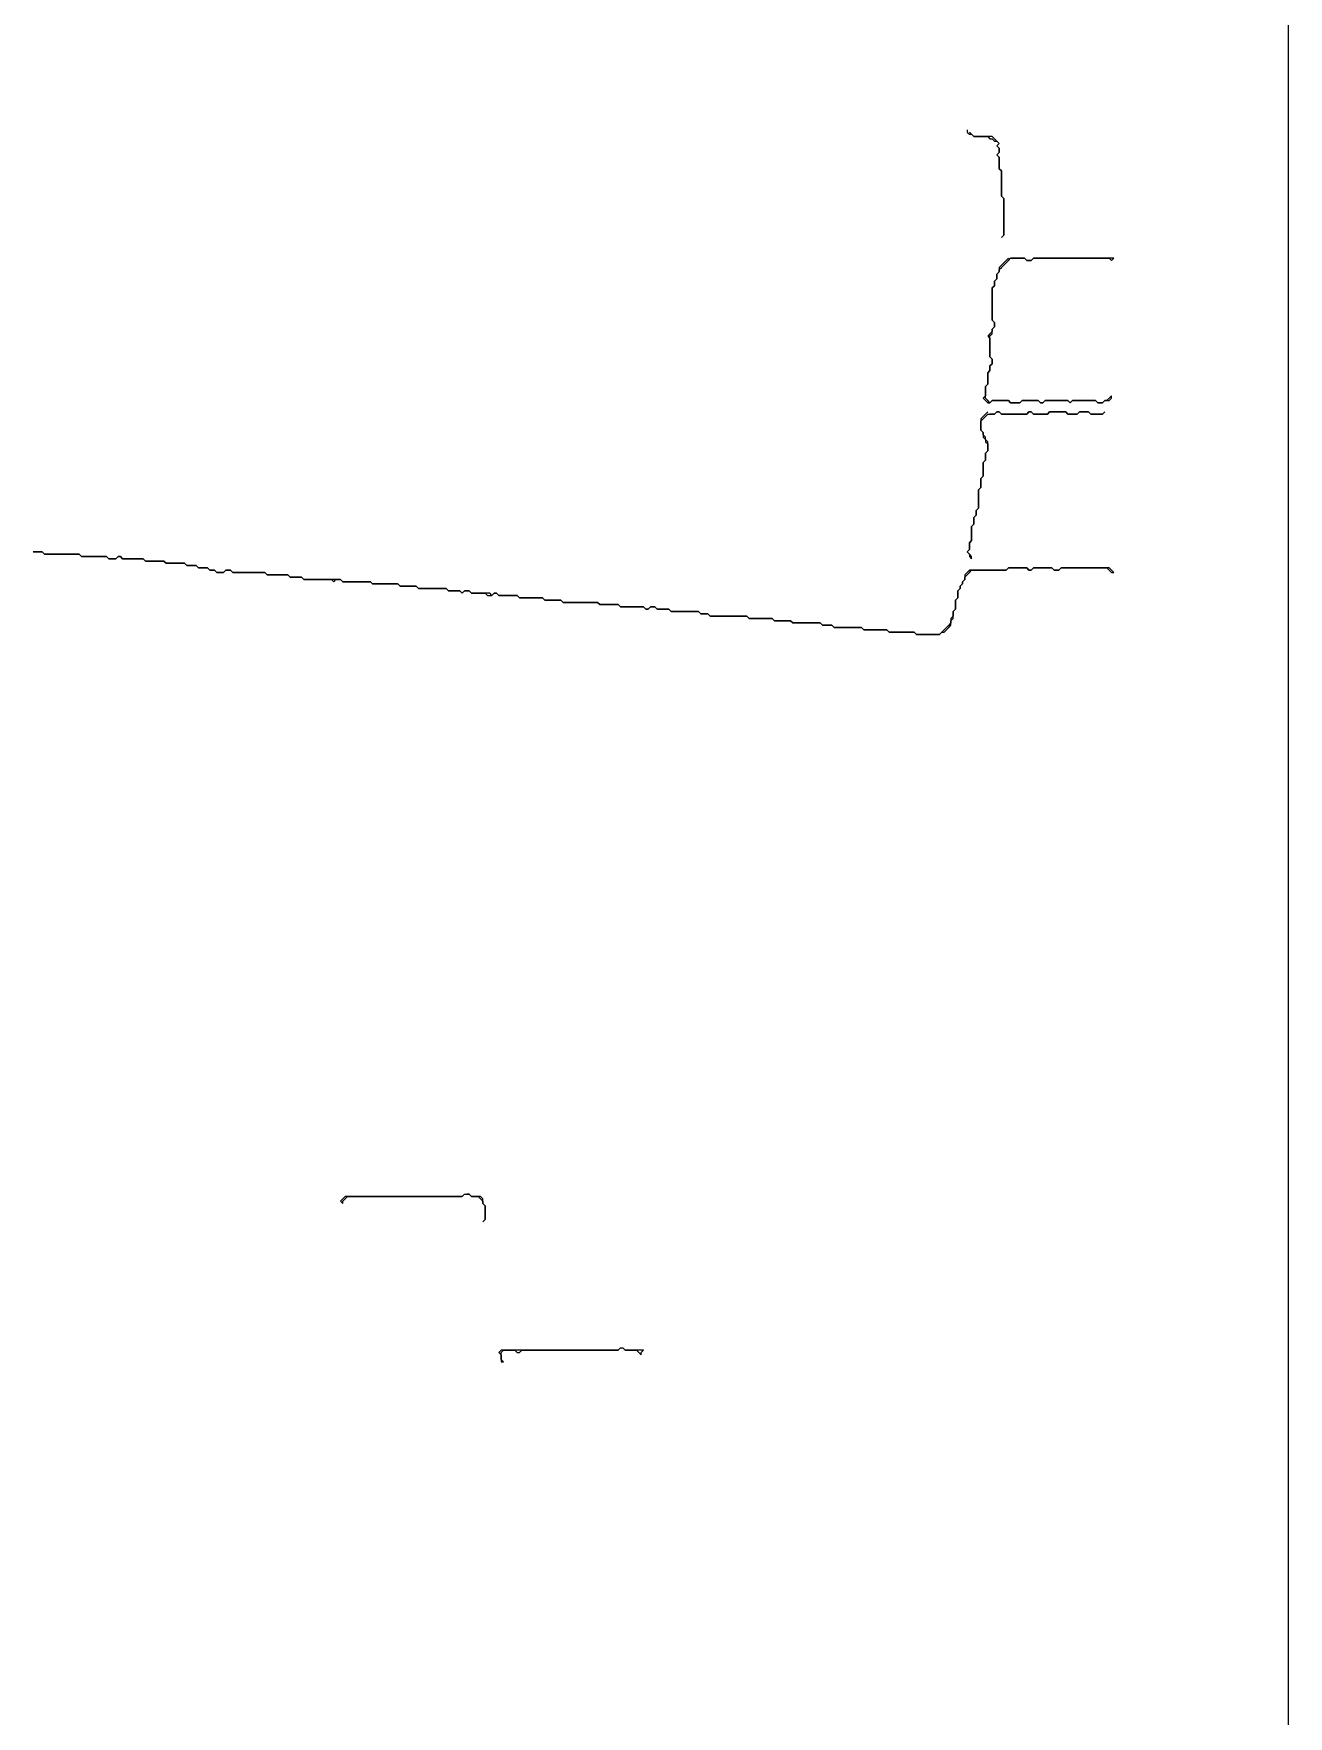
# Model space of a CAD drawing. Header units: metres. Extents: x 0 to 600, y 0 to 400.
# Drawn here: x 518.6 to 600, y 109.1 to 218.3 of the extents above; entities that cross this region are included whole.
import ezdxf

# ---------------------------------------------------------------- set-up
doc = ezdxf.new("R2010")
doc.units = ezdxf.units.M

msp = doc.modelspace()

# ---------------------------------------------------------------- linework, layer by layer
for points in [[(0, 0), (600, 0), (600, 400), (0, 400), (0, 0)], [(579.17, 212.05), (579.17, 211.9), (579.32, 211.76), (579.46, 211.76), (579.61, 211.61), (579.76, 211.61), (579.91, 211.61), (580.06, 211.61), (580.21, 211.61), (580.36, 211.61), (580.51, 211.61), (580.65, 211.46), (580.8, 211.46), (580.95, 211.31), (581.1, 211.31), (581.25, 211.16), (581.1, 211.01), (581.25, 210.86), (581.25, 210.71), (581.25, 210.57), (581.1, 210.42), (581.25, 210.27), (581.25, 210.12), (581.25, 209.97), (581.25, 209.82), (581.25, 209.67), (581.25, 209.52), (581.4, 209.38), (581.4, 209.23), (581.4, 209.08), (581.4, 208.93), (581.4, 208.78), (581.4, 208.63), (581.4, 208.48), (581.4, 208.33), (581.4, 208.18), (581.4, 208.04), (581.4, 207.89), (581.4, 207.74), (581.55, 207.59), (581.55, 207.44), (581.55, 207.29), (581.55, 207.14), (581.55, 206.99), (581.55, 206.85), (581.55, 206.7), (581.55, 206.55), (581.55, 206.4), (581.55, 206.25), (581.55, 206.1), (581.55, 205.95), (581.55, 205.8), (581.55, 205.65), (581.55, 205.51), (581.55, 205.36), (581.55, 205.21), (581.4, 205.06), (581.55, 205.21), (581.55, 205.36), (581.55, 205.51), (581.55, 205.65), (581.55, 205.8), (581.55, 205.95), (581.55, 206.1), (581.55, 206.25), (581.55, 206.4), (581.55, 206.55), (581.55, 206.7), (581.55, 206.85), (581.55, 206.99), (581.55, 207.14), (581.55, 207.29), (581.55, 207.44), (581.55, 207.59), (581.4, 207.74), (581.4, 207.89), (581.4, 208.04), (581.4, 208.18), (581.4, 208.33), (581.4, 208.48), (581.4, 208.63), (581.4, 208.78), (581.4, 208.93), (581.4, 209.08), (581.4, 209.23), (581.4, 209.38), (581.25, 209.52), (581.25, 209.67), (581.25, 209.82), (581.25, 209.97), (581.25, 210.12), (581.25, 210.27), (581.1, 210.42), (581.25, 210.57), (581.25, 210.71), (581.25, 210.86), (581.1, 211.01), (581.25, 211.16), (581.1, 211.31), (580.95, 211.46), (580.8, 211.61), (580.65, 211.61), (580.51, 211.61), (580.36, 211.61), (580.21, 211.61), (580.06, 211.61), (579.91, 211.61), (579.76, 211.61), (579.61, 211.61), (579.46, 211.76), (579.32, 211.9)], [(581.85, 203.72), (581.7, 203.57), (581.55, 203.42), (581.4, 203.27), (581.25, 203.12), (581.25, 202.98), (581.25, 202.83), (581.1, 202.68), (581.1, 202.53), (581.1, 202.38), (580.95, 202.23), (580.95, 202.08), (580.95, 201.93), (580.8, 201.79), (580.8, 201.64), (580.8, 201.49), (580.8, 201.34), (580.8, 201.19), (580.8, 201.04), (580.8, 200.89), (580.8, 200.74), (580.8, 200.6), (580.8, 200.45), (580.8, 200.3), (580.8, 200.15), (580.8, 200), (580.8, 199.85), (580.8, 199.7), (580.95, 199.55), (580.95, 199.4), (580.95, 199.26), (580.8, 199.11), (580.8, 198.96), (580.65, 198.81), (580.51, 198.66), (580.65, 198.51), (580.65, 198.36), (580.65, 198.21), (580.65, 198.07), (580.65, 197.92), (580.65, 197.77), (580.65, 197.62), (580.65, 197.47), (580.65, 197.32), (580.8, 197.17), (580.8, 197.02), (580.8, 196.88), (580.65, 196.73), (580.65, 196.58), (580.65, 196.43), (580.51, 196.28), (580.51, 196.13), (580.51, 195.98), (580.51, 195.83), (580.51, 195.68), (580.51, 195.54), (580.36, 195.39), (580.36, 195.24), (580.36, 195.09), (580.36, 194.94), (580.36, 194.79), (580.21, 194.64), (580.36, 194.49), (580.51, 194.35), (580.65, 194.35), (580.8, 194.49), (580.95, 194.49), (581.1, 194.49), (581.25, 194.49), (581.4, 194.49), (581.55, 194.49), (581.7, 194.49), (581.85, 194.49), (581.99, 194.35), (582.14, 194.35), (582.29, 194.35), (582.44, 194.35), (582.59, 194.35), (582.74, 194.49), (582.89, 194.49), (583.04, 194.49), (583.18, 194.49), (583.33, 194.49), (583.48, 194.49), (583.63, 194.49), (583.78, 194.49), (583.93, 194.35), (584.08, 194.35), (584.23, 194.49), (584.38, 194.49), (584.52, 194.49), (584.67, 194.49), (584.82, 194.49), (584.97, 194.49), (585.12, 194.49), (585.27, 194.49), (585.42, 194.49), (585.57, 194.49), (585.71, 194.49), (585.86, 194.35), (586.01, 194.49), (586.16, 194.49), (586.31, 194.49), (586.46, 194.49), (586.61, 194.49), (586.76, 194.49), (586.9, 194.49), (587.05, 194.49), (587.2, 194.49), (587.35, 194.49), (587.5, 194.49), (587.65, 194.35), (587.8, 194.35), (587.95, 194.35), (588.1, 194.49), (588.24, 194.49), (588.39, 194.49), (588.54, 194.64), (588.54, 194.79), (588.39, 194.64), (588.24, 194.49), (588.1, 194.49), (587.95, 194.35), (587.8, 194.35), (587.65, 194.35), (587.5, 194.49), (587.35, 194.49), (587.2, 194.49), (587.05, 194.49), (586.9, 194.49), (586.76, 194.49), (586.61, 194.49), (586.46, 194.49), (586.31, 194.49), (586.16, 194.49), (586.01, 194.49), (585.86, 194.35), (585.71, 194.49), (585.57, 194.49), (585.42, 194.49), (585.27, 194.49), (585.12, 194.49), (584.97, 194.49), (584.82, 194.49), (584.67, 194.49), (584.52, 194.49), (584.38, 194.49), (584.23, 194.49), (584.08, 194.35), (583.93, 194.35), (583.78, 194.49), (583.63, 194.49), (583.48, 194.49), (583.33, 194.49), (583.18, 194.49), (583.04, 194.49), (582.89, 194.49), (582.74, 194.49), (582.59, 194.35), (582.44, 194.35), (582.29, 194.35), (582.14, 194.35), (581.99, 194.35), (581.85, 194.49), (581.7, 194.49), (581.55, 194.49), (581.4, 194.49), (581.25, 194.49), (581.1, 194.49), (580.95, 194.49), (580.8, 194.49), (580.65, 194.35), (580.51, 194.49), (580.36, 194.64), (580.36, 194.79), (580.36, 194.94), (580.36, 195.09), (580.36, 195.24), (580.36, 195.39), (580.51, 195.54), (580.51, 195.68), (580.51, 195.83), (580.51, 195.98), (580.51, 196.13), (580.51, 196.28), (580.65, 196.43), (580.65, 196.58), (580.65, 196.73), (580.8, 196.88), (580.8, 197.02), (580.8, 197.17), (580.65, 197.32), (580.65, 197.47), (580.65, 197.62), (580.65, 197.77), (580.65, 197.92), (580.65, 198.07), (580.65, 198.21), (580.65, 198.36), (580.65, 198.51), (580.65, 198.66), (580.8, 198.81), (580.8, 198.96), (580.8, 199.11), (580.95, 199.26), (580.95, 199.4), (580.95, 199.55), (580.8, 199.7), (580.8, 199.85), (580.8, 200), (580.8, 200.15), (580.8, 200.3), (580.8, 200.45), (580.8, 200.6), (580.8, 200.74), (580.8, 200.89), (580.8, 201.04), (580.8, 201.19), (580.8, 201.34), (580.8, 201.49), (580.8, 201.64), (580.8, 201.79), (580.95, 201.93), (580.95, 202.08), (580.95, 202.23), (581.1, 202.38), (581.1, 202.53), (581.1, 202.68), (581.25, 202.83), (581.25, 202.98), (581.4, 203.12), (581.55, 203.27), (581.7, 203.42), (581.85, 203.57), (581.99, 203.72), (582.14, 203.72), (582.29, 203.72), (582.44, 203.72), (582.59, 203.72), (582.74, 203.72), (582.89, 203.72), (583.04, 203.57), (583.18, 203.57), (583.33, 203.57), (583.48, 203.72), (583.63, 203.72), (583.78, 203.72), (583.93, 203.72), (584.08, 203.72), (584.23, 203.72), (584.38, 203.72), (584.52, 203.72), (584.67, 203.72), (584.82, 203.72), (584.97, 203.72), (585.12, 203.72), (585.27, 203.72), (585.42, 203.72), (585.57, 203.72), (585.71, 203.72), (585.86, 203.72), (586.01, 203.72), (586.16, 203.72), (586.31, 203.72), (586.46, 203.72), (586.61, 203.72), (586.76, 203.72), (586.9, 203.72), (587.05, 203.72), (587.2, 203.72), (587.35, 203.72), (587.5, 203.72), (587.65, 203.72), (587.8, 203.72), (587.95, 203.72), (588.1, 203.72), (588.24, 203.72), (588.39, 203.72), (588.54, 203.57), (588.69, 203.72), (588.54, 203.72), (588.39, 203.72), (588.24, 203.72), (588.1, 203.72), (587.95, 203.72), (587.8, 203.72), (587.65, 203.72), (587.5, 203.72), (587.35, 203.72), (587.2, 203.72), (587.05, 203.72), (586.9, 203.72), (586.76, 203.72), (586.61, 203.72), (586.46, 203.72), (586.31, 203.72), (586.16, 203.72), (586.01, 203.72), (585.86, 203.72), (585.71, 203.72), (585.57, 203.72), (585.42, 203.72), (585.27, 203.72), (585.12, 203.72), (584.97, 203.72), (584.82, 203.72), (584.67, 203.72), (584.52, 203.72), (584.38, 203.72), (584.23, 203.72), (584.08, 203.72), (583.93, 203.72), (583.78, 203.72), (583.63, 203.72), (583.48, 203.72), (583.33, 203.57), (583.18, 203.57), (583.04, 203.57), (582.89, 203.72), (582.74, 203.72), (582.59, 203.72), (582.44, 203.72), (582.29, 203.72), (582.14, 203.72), (581.99, 203.72)], [(580.51, 193.75), (580.36, 193.6), (580.21, 193.45), (580.06, 193.3), (580.06, 193.15), (580.06, 193.01), (580.06, 192.86), (580.06, 192.71), (580.06, 192.56), (580.21, 192.41), (580.21, 192.26), (580.21, 192.11), (580.36, 191.96), (580.36, 191.82), (580.51, 191.67), (580.51, 191.52), (580.51, 191.37), (580.51, 191.22), (580.36, 191.07), (580.36, 190.92), (580.36, 190.77), (580.36, 190.62), (580.21, 190.48), (580.21, 190.33), (580.21, 190.18), (580.21, 190.03), (580.21, 189.88), (580.21, 189.73), (580.21, 189.58), (580.06, 189.43), (580.06, 189.29), (580.06, 189.14), (580.06, 188.99), (580.06, 188.84), (579.91, 188.69), (579.91, 188.54), (579.91, 188.39), (579.91, 188.24), (579.91, 188.1), (579.91, 187.95), (579.91, 187.8), (579.91, 187.65), (579.91, 187.5), (579.76, 187.35), (579.76, 187.2), (579.76, 187.05), (579.61, 186.9), (579.61, 186.76), (579.61, 186.61), (579.61, 186.46), (579.46, 186.31), (579.46, 186.16), (579.46, 186.01), (579.46, 185.86), (579.46, 185.71), (579.46, 185.57), (579.46, 185.42), (579.32, 185.27), (579.32, 185.12), (579.32, 184.97), (579.32, 184.82), (579.17, 184.67), (579.32, 184.52), (579.32, 184.38), (579.46, 184.23), (579.46, 184.38), (579.32, 184.52), (579.17, 184.67), (579.32, 184.82), (579.32, 184.97), (579.32, 185.12), (579.32, 185.27), (579.46, 185.42), (579.46, 185.57), (579.46, 185.71), (579.46, 185.86), (579.46, 186.01), (579.46, 186.16), (579.46, 186.31), (579.61, 186.46), (579.61, 186.61), (579.61, 186.76), (579.61, 186.9), (579.76, 187.05), (579.76, 187.2), (579.76, 187.35), (579.91, 187.5), (579.91, 187.65), (579.91, 187.8), (579.91, 187.95), (579.91, 188.1), (579.91, 188.24), (579.91, 188.39), (579.91, 188.54), (579.91, 188.69), (580.06, 188.84), (580.06, 188.99), (580.06, 189.14), (580.06, 189.29), (580.06, 189.43), (580.21, 189.58), (580.21, 189.73), (580.21, 189.88), (580.21, 190.03), (580.21, 190.18), (580.21, 190.33), (580.21, 190.48), (580.36, 190.62), (580.36, 190.77), (580.36, 190.92), (580.36, 191.07), (580.51, 191.22), (580.51, 191.37), (580.51, 191.52), (580.51, 191.67), (580.51, 191.82), (580.36, 191.96), (580.36, 192.11), (580.21, 192.26), (580.21, 192.41), (580.06, 192.56), (580.06, 192.71), (580.06, 192.86), (580.06, 193.01), (580.06, 193.15), (580.21, 193.3), (580.36, 193.45), (580.51, 193.6), (580.65, 193.6), (580.8, 193.6), (580.95, 193.6), (581.1, 193.75), (581.25, 193.75), (581.4, 193.6), (581.55, 193.6), (581.7, 193.6), (581.85, 193.6), (581.99, 193.6), (582.14, 193.6), (582.29, 193.6), (582.44, 193.6), (582.59, 193.6), (582.74, 193.6), (582.89, 193.6), (583.04, 193.6), (583.18, 193.75), (583.33, 193.75), (583.48, 193.6), (583.63, 193.6), (583.78, 193.6), (583.93, 193.6), (584.08, 193.6), (584.23, 193.6), (584.38, 193.6), (584.52, 193.75), (584.67, 193.75), (584.82, 193.75), (584.97, 193.75), (585.12, 193.75), (585.27, 193.75), (585.42, 193.75), (585.57, 193.75), (585.71, 193.6), (585.86, 193.6), (586.01, 193.6), (586.16, 193.6), (586.31, 193.6), (586.46, 193.75), (586.61, 193.75), (586.76, 193.75), (586.9, 193.75), (587.05, 193.75), (587.2, 193.6), (587.35, 193.6), (587.5, 193.6), (587.65, 193.6), (587.8, 193.6), (587.95, 193.6), (588.1, 193.75), (587.95, 193.6), (587.8, 193.6), (587.65, 193.6), (587.5, 193.6), (587.35, 193.6), (587.2, 193.6), (587.05, 193.75), (586.9, 193.75), (586.76, 193.75), (586.61, 193.75), (586.46, 193.75), (586.31, 193.6), (586.16, 193.6), (586.01, 193.6), (585.86, 193.6), (585.71, 193.6), (585.57, 193.75), (585.42, 193.75), (585.27, 193.75), (585.12, 193.75), (584.97, 193.75), (584.82, 193.75), (584.67, 193.75), (584.52, 193.75), (584.38, 193.6), (584.23, 193.6), (584.08, 193.6), (583.93, 193.6), (583.78, 193.6), (583.63, 193.6), (583.48, 193.6), (583.33, 193.75), (583.18, 193.75), (583.04, 193.6), (582.89, 193.6), (582.74, 193.6), (582.59, 193.6), (582.44, 193.6), (582.29, 193.6), (582.14, 193.6), (581.99, 193.6), (581.85, 193.6), (581.7, 193.6), (581.55, 193.6), (581.4, 193.6), (581.25, 193.75), (581.1, 193.75), (580.95, 193.6), (580.8, 193.6), (580.65, 193.6)], [(518.6, 184.67), (518.75, 184.67), (518.9, 184.67), (519.05, 184.67), (519.2, 184.67), (519.35, 184.52), (519.49, 184.52), (519.64, 184.52), (519.79, 184.52), (519.94, 184.52), (520.09, 184.52), (520.24, 184.52), (520.39, 184.52), (520.54, 184.52), (520.68, 184.52), (520.83, 184.52), (520.98, 184.52), (521.13, 184.52), (521.28, 184.52), (521.43, 184.52), (521.58, 184.52), (521.73, 184.38), (521.88, 184.38), (522.02, 184.38), (522.17, 184.38), (522.32, 184.38), (522.47, 184.38), (522.62, 184.38), (522.77, 184.38), (522.92, 184.38), (523.07, 184.38), (523.21, 184.38), (523.36, 184.38), (523.51, 184.23), (523.66, 184.23), (523.81, 184.23), (523.96, 184.23), (524.11, 184.38), (524.26, 184.38), (524.4, 184.23), (524.55, 184.23), (524.7, 184.23), (524.85, 184.23), (525, 184.23), (525.15, 184.23), (525.3, 184.23), (525.45, 184.23), (525.6, 184.23), (525.74, 184.23), (525.89, 184.08), (526.04, 184.08), (526.19, 184.08), (526.34, 184.08), (526.49, 184.08), (526.64, 184.08), (526.79, 184.08), (526.93, 184.08), (527.08, 184.08), (527.23, 183.93), (527.38, 183.93), (527.53, 183.93), (527.68, 183.93), (527.83, 183.93), (527.98, 183.93), (528.12, 183.93), (528.27, 183.93), (528.42, 183.93), (528.57, 183.78), (528.72, 183.78), (528.87, 183.78), (529.02, 183.78), (529.17, 183.78), (529.32, 183.63), (529.46, 183.63), (529.61, 183.63), (529.76, 183.63), (529.91, 183.63), (530.06, 183.48), (530.21, 183.48), (530.36, 183.48), (530.51, 183.33), (530.65, 183.33), (530.8, 183.33), (530.95, 183.33), (531.1, 183.48), (531.25, 183.48), (531.4, 183.48), (531.55, 183.33), (531.7, 183.33), (531.85, 183.33), (531.99, 183.33), (532.14, 183.33), (532.29, 183.33), (532.44, 183.33), (532.59, 183.33), (532.74, 183.33), (532.89, 183.33), (533.04, 183.33), (533.18, 183.33), (533.33, 183.33), (533.48, 183.33), (533.63, 183.33), (533.78, 183.18), (533.93, 183.18), (534.08, 183.18), (534.23, 183.18), (534.38, 183.18), (534.52, 183.18), (534.67, 183.18), (534.82, 183.18), (534.97, 183.18), (535.12, 183.18), (535.27, 183.04), (535.42, 183.04), (535.57, 183.04), (535.71, 183.04), (535.86, 183.04), (536.01, 183.04), (536.16, 182.89), (536.31, 182.89), (536.46, 182.89), (536.61, 182.89), (536.76, 182.89), (536.9, 182.89), (537.05, 182.89), (537.2, 182.89), (537.35, 182.89), (537.5, 182.89), (537.65, 182.89), (537.8, 182.89), (537.95, 182.89), (538.1, 182.74), (538.24, 182.89), (538.39, 182.89), (538.54, 182.89), (538.69, 182.74), (538.84, 182.74), (538.99, 182.74), (539.14, 182.74), (539.29, 182.74), (539.43, 182.74), (539.58, 182.74), (539.73, 182.74), (539.88, 182.74), (540.03, 182.74), (540.18, 182.74), (540.33, 182.74), (540.48, 182.74), (540.62, 182.59), (540.77, 182.59), (540.92, 182.59), (541.07, 182.59), (541.22, 182.59), (541.37, 182.59), (541.52, 182.59), (541.67, 182.59), (541.82, 182.59), (541.96, 182.59), (542.11, 182.59), (542.26, 182.59), (542.41, 182.44), (542.56, 182.44), (542.71, 182.44), (542.86, 182.44), (543.01, 182.44), (543.15, 182.44), (543.3, 182.44), (543.45, 182.44), (543.6, 182.29), (543.75, 182.29), (543.9, 182.29), (544.05, 182.29), (544.2, 182.29), (544.35, 182.29), (544.49, 182.29), (544.64, 182.29), (544.79, 182.29), (544.94, 182.29), (545.09, 182.29), (545.24, 182.29), (545.39, 182.29), (545.54, 182.14), (545.68, 182.14), (545.83, 182.14), (545.98, 182.14), (546.13, 182.14), (546.28, 182.14), (546.43, 181.99), (546.58, 182.14), (546.73, 182.14), (546.88, 182.14), (547.02, 181.99), (547.17, 181.99), (547.32, 181.99), (547.47, 181.99), (547.62, 181.99), (547.77, 181.99), (547.92, 181.99), (548.07, 181.85), (548.21, 181.85), (548.36, 181.85), (548.51, 181.99), (548.66, 181.99), (548.81, 181.85), (548.96, 181.85), (549.11, 181.85), (549.26, 181.85), (549.4, 181.85), (549.55, 181.85), (549.7, 181.85), (549.85, 181.85), (550, 181.85), (550.15, 181.7), (550.3, 181.7), (550.45, 181.7), (550.6, 181.7), (550.74, 181.7), (550.89, 181.7), (551.04, 181.7), (551.19, 181.7), (551.34, 181.7), (551.49, 181.7), (551.64, 181.7), (551.79, 181.55), (551.93, 181.55), (552.08, 181.55), (552.23, 181.55), (552.38, 181.55), (552.53, 181.55), (552.68, 181.55), (552.83, 181.55), (552.98, 181.4), (553.12, 181.4), (553.27, 181.4), (553.42, 181.4), (553.57, 181.4), (553.72, 181.4), (553.87, 181.4), (554.02, 181.4), (554.17, 181.4), (554.32, 181.4), (554.46, 181.4), (554.61, 181.4), (554.76, 181.4), (554.91, 181.4), (555.06, 181.4), (555.21, 181.4), (555.36, 181.25), (555.51, 181.25), (555.65, 181.25), (555.8, 181.25), (555.95, 181.25), (556.1, 181.25), (556.25, 181.25), (556.4, 181.25), (556.55, 181.25), (556.7, 181.1), (556.85, 181.1), (556.99, 181.1), (557.14, 181.1), (557.29, 181.1), (557.44, 181.1), (557.59, 181.1), (557.74, 181.1), (557.89, 181.1), (558.04, 181.1), (558.18, 181.1), (558.33, 180.95), (558.48, 180.95), (558.63, 181.1), (558.78, 181.1), (558.93, 181.1), (559.08, 180.95), (559.23, 180.95), (559.38, 180.95), (559.52, 180.95), (559.67, 180.95), (559.82, 180.95), (559.97, 180.8), (560.12, 180.8), (560.27, 180.8), (560.42, 180.8), (560.57, 180.8), (560.71, 180.8), (560.86, 180.8), (561.01, 180.8), (561.16, 180.8), (561.31, 180.8), (561.46, 180.8), (561.61, 180.8), (561.76, 180.8), (561.9, 180.65), (562.05, 180.65), (562.2, 180.65), (562.35, 180.65), (562.5, 180.51), (562.65, 180.51), (562.8, 180.51), (562.95, 180.51), (563.1, 180.51), (563.24, 180.51), (563.39, 180.51), (563.54, 180.51), (563.69, 180.51), (563.84, 180.51), (563.99, 180.51), (564.14, 180.51), (564.29, 180.51), (564.43, 180.51), (564.58, 180.51), (564.73, 180.51), (564.88, 180.51), (565.03, 180.36), (565.18, 180.36), (565.33, 180.36), (565.48, 180.36), (565.62, 180.36), (565.77, 180.36), (565.92, 180.36), (566.07, 180.36), (566.22, 180.36), (566.37, 180.36), (566.52, 180.36), (566.67, 180.21), (566.82, 180.21), (566.96, 180.21), (567.11, 180.21), (567.26, 180.21), (567.41, 180.21), (567.56, 180.21), (567.71, 180.21), (567.86, 180.06), (568.01, 180.06), (568.15, 180.06), (568.3, 180.06), (568.45, 180.06), (568.6, 180.06), (568.75, 180.06), (568.9, 180.06), (569.05, 180.06), (569.2, 180.06), (569.35, 180.06), (569.49, 180.06), (569.64, 180.06), (569.79, 179.91), (569.94, 179.91), (570.09, 179.91), (570.24, 179.91), (570.39, 179.91), (570.54, 179.76), (570.68, 179.76), (570.83, 179.76), (570.98, 179.76), (571.13, 179.76), (571.28, 179.76), (571.43, 179.76), (571.58, 179.76), (571.73, 179.76), (571.88, 179.76), (572.02, 179.76), (572.17, 179.76), (572.32, 179.76), (572.47, 179.61), (572.62, 179.61), (572.77, 179.61), (572.92, 179.61), (573.07, 179.61), (573.21, 179.61), (573.36, 179.61), (573.51, 179.61), (573.66, 179.61), (573.81, 179.61), (573.96, 179.61), (574.11, 179.46), (574.26, 179.46), (574.4, 179.46), (574.55, 179.46), (574.7, 179.46), (574.85, 179.46), (575, 179.46), (575.15, 179.46), (575.3, 179.46), (575.45, 179.46), (575.6, 179.46), (575.74, 179.46), (575.89, 179.32), (576.04, 179.32), (576.19, 179.32), (576.34, 179.32), (576.49, 179.32), (576.64, 179.32), (576.79, 179.32), (576.93, 179.32), (577.08, 179.32), (577.23, 179.32), (577.38, 179.32), (577.53, 179.46), (577.68, 179.46), (577.83, 179.61), (577.98, 179.76), (578.12, 179.91), (578.12, 180.06), (578.12, 180.21), (578.27, 180.36), (578.27, 180.51), (578.27, 180.65), (578.27, 180.8), (578.42, 180.95), (578.42, 181.1), (578.42, 181.25), (578.42, 181.4), (578.42, 181.55), (578.57, 181.7), (578.57, 181.85), (578.57, 181.99), (578.57, 182.14), (578.72, 182.29), (578.72, 182.44), (578.87, 182.59), (578.87, 182.74), (579.02, 182.89), (579.02, 183.04), (579.17, 183.18), (579.32, 183.33), (579.46, 183.48), (579.61, 183.48), (579.76, 183.48), (579.91, 183.48), (580.06, 183.48), (580.21, 183.48), (580.36, 183.48), (580.51, 183.48), (580.65, 183.48), (580.8, 183.48), (580.95, 183.48), (581.1, 183.48), (581.25, 183.48), (581.4, 183.48), (581.55, 183.48), (581.7, 183.48), (581.85, 183.63), (581.99, 183.63), (582.14, 183.63), (582.29, 183.63), (582.44, 183.63), (582.59, 183.63), (582.74, 183.63), (582.89, 183.63), (583.04, 183.63), (583.18, 183.48), (583.33, 183.48), (583.48, 183.63), (583.63, 183.63), (583.78, 183.63), (583.93, 183.63), (584.08, 183.63), (584.23, 183.63), (584.38, 183.63), (584.52, 183.63), (584.67, 183.63), (584.82, 183.48), (584.97, 183.48), (585.12, 183.48), (585.27, 183.63), (585.42, 183.63), (585.57, 183.63), (585.71, 183.63), (585.86, 183.63), (586.01, 183.63), (586.16, 183.63), (586.31, 183.63), (586.46, 183.63), (586.61, 183.63), (586.76, 183.63), (586.9, 183.63), (587.05, 183.63), (587.2, 183.63), (587.35, 183.63), (587.5, 183.63), (587.65, 183.63), (587.8, 183.63), (587.95, 183.63), (588.1, 183.63), (588.24, 183.63), (588.39, 183.48), (588.54, 183.33), (588.69, 183.33), (588.54, 183.48), (588.39, 183.63), (588.24, 183.63), (588.1, 183.63), (587.95, 183.63), (587.8, 183.63), (587.65, 183.63), (587.5, 183.63), (587.35, 183.63), (587.2, 183.63), (587.05, 183.63), (586.9, 183.63), (586.76, 183.63), (586.61, 183.63), (586.46, 183.63), (586.31, 183.63), (586.16, 183.63), (586.01, 183.63), (585.86, 183.63), (585.71, 183.63), (585.57, 183.63), (585.42, 183.63), (585.27, 183.63), (585.12, 183.48), (584.97, 183.48), (584.82, 183.48), (584.67, 183.63), (584.52, 183.63), (584.38, 183.63), (584.23, 183.63), (584.08, 183.63), (583.93, 183.63), (583.78, 183.63), (583.63, 183.63), (583.48, 183.63), (583.33, 183.48), (583.18, 183.48), (583.04, 183.63), (582.89, 183.63), (582.74, 183.63), (582.59, 183.63), (582.44, 183.63), (582.29, 183.63), (582.14, 183.63), (581.99, 183.63), (581.85, 183.63), (581.7, 183.48), (581.55, 183.48), (581.4, 183.48), (581.25, 183.48), (581.1, 183.48), (580.95, 183.48), (580.8, 183.48), (580.65, 183.48), (580.51, 183.48), (580.36, 183.48), (580.21, 183.48), (580.06, 183.48), (579.91, 183.48), (579.76, 183.48), (579.61, 183.48), (579.46, 183.48), (579.32, 183.48), (579.17, 183.33), (579.02, 183.18), (579.02, 183.04), (579.02, 182.89), (578.87, 182.74), (578.87, 182.59), (578.72, 182.44), (578.72, 182.29), (578.57, 182.14), (578.57, 181.99), (578.57, 181.85), (578.57, 181.7), (578.42, 181.55), (578.42, 181.4), (578.42, 181.25), (578.42, 181.1), (578.42, 180.95), (578.27, 180.8), (578.27, 180.65), (578.27, 180.51), (578.12, 180.36), (578.12, 180.21), (578.12, 180.06), (577.98, 179.91), (577.83, 179.76), (577.68, 179.61), (577.53, 179.46), (577.38, 179.32), (577.23, 179.32), (577.08, 179.32), (576.93, 179.32), (576.79, 179.32), (576.64, 179.32), (576.49, 179.32), (576.34, 179.32), (576.19, 179.32), (576.04, 179.32), (575.89, 179.32), (575.74, 179.46), (575.6, 179.46), (575.45, 179.46), (575.3, 179.46), (575.15, 179.46), (575, 179.46), (574.85, 179.46), (574.7, 179.46), (574.55, 179.46), (574.4, 179.46), (574.26, 179.46), (574.11, 179.46), (573.96, 179.61), (573.81, 179.61), (573.66, 179.61), (573.51, 179.61), (573.36, 179.61), (573.21, 179.61), (573.07, 179.61), (572.92, 179.61), (572.77, 179.61), (572.62, 179.61), (572.47, 179.61), (572.32, 179.76), (572.17, 179.76), (572.02, 179.76), (571.88, 179.76), (571.73, 179.76), (571.58, 179.76), (571.43, 179.76), (571.28, 179.76), (571.13, 179.76), (570.98, 179.76), (570.83, 179.76), (570.68, 179.76), (570.54, 179.76), (570.39, 179.91), (570.24, 179.91), (570.09, 179.91), (569.94, 179.91), (569.79, 179.91), (569.64, 180.06), (569.49, 180.06), (569.35, 180.06), (569.2, 180.06), (569.05, 180.06), (568.9, 180.06), (568.75, 180.06), (568.6, 180.06), (568.45, 180.06), (568.3, 180.06), (568.15, 180.06), (568.01, 180.06), (567.86, 180.06), (567.71, 180.21), (567.56, 180.21), (567.41, 180.21), (567.26, 180.21), (567.11, 180.21), (566.96, 180.21), (566.82, 180.21), (566.67, 180.21), (566.52, 180.36), (566.37, 180.36), (566.22, 180.36), (566.07, 180.36), (565.92, 180.36), (565.77, 180.36), (565.62, 180.36), (565.48, 180.36), (565.33, 180.36), (565.18, 180.36), (565.03, 180.36), (564.88, 180.51), (564.73, 180.51), (564.58, 180.51), (564.43, 180.51), (564.29, 180.51), (564.14, 180.51), (563.99, 180.51), (563.84, 180.51), (563.69, 180.51), (563.54, 180.51), (563.39, 180.51), (563.24, 180.51), (563.1, 180.51), (562.95, 180.51), (562.8, 180.51), (562.65, 180.51), (562.5, 180.51), (562.35, 180.65), (562.2, 180.65), (562.05, 180.65), (561.9, 180.65), (561.76, 180.8), (561.61, 180.8), (561.46, 180.8), (561.31, 180.8), (561.16, 180.8), (561.01, 180.8), (560.86, 180.8), (560.71, 180.8), (560.57, 180.8), (560.42, 180.8), (560.27, 180.8), (560.12, 180.8), (559.97, 180.8), (559.82, 180.95), (559.67, 180.95), (559.52, 180.95), (559.38, 180.95), (559.23, 180.95), (559.08, 180.95), (558.93, 181.1), (558.78, 181.1), (558.63, 181.1), (558.48, 180.95), (558.33, 180.95), (558.18, 181.1), (558.04, 181.1), (557.89, 181.1), (557.74, 181.1), (557.59, 181.1), (557.44, 181.1), (557.29, 181.1), (557.14, 181.1), (556.99, 181.1), (556.85, 181.1), (556.7, 181.1), (556.55, 181.25), (556.4, 181.25), (556.25, 181.25), (556.1, 181.25), (555.95, 181.25), (555.8, 181.25), (555.65, 181.25), (555.51, 181.25), (555.36, 181.25), (555.21, 181.4), (555.06, 181.4), (554.91, 181.4), (554.76, 181.4), (554.61, 181.4), (554.46, 181.4), (554.32, 181.4), (554.17, 181.4), (554.02, 181.4), (553.87, 181.4), (553.72, 181.4), (553.57, 181.4), (553.42, 181.4), (553.27, 181.4), (553.12, 181.4), (552.98, 181.4), (552.83, 181.55), (552.68, 181.55), (552.53, 181.55), (552.38, 181.55), (552.23, 181.55), (552.08, 181.55), (551.93, 181.55), (551.79, 181.55), (551.64, 181.7), (551.49, 181.7), (551.34, 181.7), (551.19, 181.7), (551.04, 181.7), (550.89, 181.7), (550.74, 181.7), (550.6, 181.7), (550.45, 181.7), (550.3, 181.7), (550.15, 181.7), (550, 181.85), (549.85, 181.85), (549.7, 181.85), (549.55, 181.85), (549.4, 181.85), (549.26, 181.85), (549.11, 181.85), (548.96, 181.85), (548.81, 181.85), (548.66, 181.99), (548.51, 181.99), (548.36, 181.85), (548.21, 181.99), (548.07, 181.99), (547.92, 181.99), (547.77, 181.99), (547.62, 181.99), (547.47, 181.99), (547.32, 181.99), (547.17, 181.99), (547.02, 181.99), (546.88, 182.14), (546.73, 182.14), (546.58, 182.14), (546.43, 181.99), (546.28, 182.14), (546.13, 182.14), (545.98, 182.14), (545.83, 182.14), (545.68, 182.14), (545.54, 182.14), (545.39, 182.29), (545.24, 182.29), (545.09, 182.29), (544.94, 182.29), (544.79, 182.29), (544.64, 182.29), (544.49, 182.29), (544.35, 182.29), (544.2, 182.29), (544.05, 182.29), (543.9, 182.29), (543.75, 182.29), (543.6, 182.29), (543.45, 182.44), (543.3, 182.44), (543.15, 182.44), (543.01, 182.44), (542.86, 182.44), (542.71, 182.44), (542.56, 182.44), (542.41, 182.44), (542.26, 182.59), (542.11, 182.59), (541.96, 182.59), (541.82, 182.59), (541.67, 182.59), (541.52, 182.59), (541.37, 182.59), (541.22, 182.59), (541.07, 182.59), (540.92, 182.59), (540.77, 182.59), (540.62, 182.59), (540.48, 182.74), (540.33, 182.74), (540.18, 182.74), (540.03, 182.74), (539.88, 182.74), (539.73, 182.74), (539.58, 182.74), (539.43, 182.74), (539.29, 182.74), (539.14, 182.74), (538.99, 182.74), (538.84, 182.74), (538.69, 182.74), (538.54, 182.89), (538.39, 182.89), (538.24, 182.89), (538.1, 182.89), (537.95, 182.89), (537.8, 182.89), (537.65, 182.89), (537.5, 182.89), (537.35, 182.89), (537.2, 182.89), (537.05, 182.89), (536.9, 182.89), (536.76, 182.89), (536.61, 182.89), (536.46, 182.89), (536.31, 182.89), (536.16, 182.89), (536.01, 183.04), (535.86, 183.04), (535.71, 183.04), (535.57, 183.04), (535.42, 183.04), (535.27, 183.04), (535.12, 183.18), (534.97, 183.18), (534.82, 183.18), (534.67, 183.18), (534.52, 183.18), (534.38, 183.18), (534.23, 183.18), (534.08, 183.18), (533.93, 183.18), (533.78, 183.18), (533.63, 183.33), (533.48, 183.33), (533.33, 183.33), (533.18, 183.33), (533.04, 183.33), (532.89, 183.33), (532.74, 183.33), (532.59, 183.33), (532.44, 183.33), (532.29, 183.33), (532.14, 183.33), (531.99, 183.33), (531.85, 183.33), (531.7, 183.33), (531.55, 183.33), (531.4, 183.48), (531.25, 183.48), (531.1, 183.48), (530.95, 183.33), (530.8, 183.33), (530.65, 183.33), (530.51, 183.33), (530.36, 183.48), (530.21, 183.48), (530.06, 183.48), (529.91, 183.63), (529.76, 183.63), (529.61, 183.63), (529.46, 183.63), (529.32, 183.63), (529.17, 183.78), (529.02, 183.78), (528.87, 183.78), (528.72, 183.78), (528.57, 183.78), (528.42, 183.93), (528.27, 183.93), (528.12, 183.93), (527.98, 183.93), (527.83, 183.93), (527.68, 183.93), (527.53, 183.93), (527.38, 183.93), (527.23, 183.93), (527.08, 184.08), (526.93, 184.08), (526.79, 184.08), (526.64, 184.08), (526.49, 184.08), (526.34, 184.08), (526.19, 184.08), (526.04, 184.08), (525.89, 184.08), (525.74, 184.23), (525.6, 184.23), (525.45, 184.23), (525.3, 184.23), (525.15, 184.23), (525, 184.23), (524.85, 184.23), (524.7, 184.23), (524.55, 184.23), (524.4, 184.23), (524.26, 184.38), (524.11, 184.38), (523.96, 184.23), (523.81, 184.23), (523.66, 184.23), (523.51, 184.23), (523.36, 184.38), (523.21, 184.38), (523.07, 184.38), (522.92, 184.38), (522.77, 184.38), (522.62, 184.38), (522.47, 184.38), (522.32, 184.38), (522.17, 184.38), (522.02, 184.38), (521.88, 184.38), (521.73, 184.38), (521.58, 184.52), (521.43, 184.52), (521.28, 184.52), (521.13, 184.52), (520.98, 184.52), (520.83, 184.52), (520.68, 184.52), (520.54, 184.52), (520.39, 184.52), (520.24, 184.52), (520.09, 184.52), (519.94, 184.52), (519.79, 184.52), (519.64, 184.52), (519.49, 184.52), (519.35, 184.52), (519.2, 184.67), (519.05, 184.67), (518.9, 184.67), (518.75, 184.67), (518.6, 184.67)], [(546.58, 143.01), (546.43, 142.86), (546.28, 142.86), (546.13, 142.86), (545.98, 142.86), (545.83, 142.86), (545.68, 142.86), (545.54, 142.86), (545.39, 142.86), (545.24, 142.86), (545.09, 142.86), (544.94, 142.86), (544.79, 142.86), (544.64, 142.86), (544.49, 142.86), (544.35, 142.86), (544.2, 142.86), (544.05, 142.86), (543.9, 142.86), (543.75, 142.86), (543.6, 142.86), (543.45, 142.86), (543.3, 142.86), (543.15, 142.86), (543.01, 142.86), (542.86, 142.86), (542.71, 142.86), (542.56, 142.86), (542.41, 142.86), (542.26, 142.86), (542.11, 142.86), (541.96, 142.86), (541.82, 142.86), (541.67, 142.86), (541.52, 142.86), (541.37, 142.86), (541.22, 142.86), (541.07, 142.86), (540.92, 142.86), (540.77, 142.86), (540.62, 142.86), (540.48, 142.86), (540.33, 142.86), (540.18, 142.86), (540.03, 142.86), (539.88, 142.86), (539.73, 142.86), (539.58, 142.86), (539.43, 142.86), (539.29, 142.86), (539.14, 142.86), (538.99, 142.86), (538.84, 142.86), (538.69, 142.71), (538.54, 142.56), (538.69, 142.41), (538.69, 142.56), (538.84, 142.71), (538.99, 142.86), (539.14, 142.86), (539.29, 142.86), (539.43, 142.86), (539.58, 142.86), (539.73, 142.86), (539.88, 142.86), (540.03, 142.86), (540.18, 142.86), (540.33, 142.86), (540.48, 142.86), (540.62, 142.86), (540.77, 142.86), (540.92, 142.86), (541.07, 142.86), (541.22, 142.86), (541.37, 142.86), (541.52, 142.86), (541.67, 142.86), (541.82, 142.86), (541.96, 142.86), (542.11, 142.86), (542.26, 142.86), (542.41, 142.86), (542.56, 142.86), (542.71, 142.86), (542.86, 142.86), (543.01, 142.86), (543.15, 142.86), (543.3, 142.86), (543.45, 142.86), (543.6, 142.86), (543.75, 142.86), (543.9, 142.86), (544.05, 142.86), (544.2, 142.86), (544.35, 142.86), (544.49, 142.86), (544.64, 142.86), (544.79, 142.86), (544.94, 142.86), (545.09, 142.86), (545.24, 142.86), (545.39, 142.86), (545.54, 142.86), (545.68, 142.86), (545.83, 142.86), (545.98, 142.86), (546.13, 142.86), (546.28, 142.86), (546.43, 142.86), (546.58, 143.01), (546.73, 143.01), (546.88, 143.01), (547.02, 142.86), (547.17, 142.86), (547.32, 142.86), (547.47, 142.86), (547.62, 142.71), (547.77, 142.56), (547.77, 142.41), (547.92, 142.26), (547.92, 142.11), (547.92, 141.96), (547.92, 141.82), (547.92, 141.67), (547.92, 141.52), (547.92, 141.37), (547.77, 141.22), (547.92, 141.37), (547.92, 141.52), (547.92, 141.67), (547.92, 141.82), (547.92, 141.96), (547.92, 142.11), (547.92, 142.26), (547.77, 142.41), (547.77, 142.56), (547.77, 142.71), (547.62, 142.86), (547.47, 142.86), (547.32, 142.86), (547.17, 142.86), (547.02, 142.86), (546.88, 143.01), (546.73, 143.01)], [(556.7, 133.04), (556.55, 132.89), (556.4, 132.89), (556.25, 132.89), (556.1, 132.89), (555.95, 132.89), (555.8, 132.89), (555.65, 132.89), (555.51, 132.89), (555.36, 132.89), (555.21, 132.89), (555.06, 132.89), (554.91, 132.89), (554.76, 132.89), (554.61, 132.89), (554.46, 132.89), (554.32, 132.89), (554.17, 132.89), (554.02, 132.89), (553.87, 132.89), (553.72, 132.89), (553.57, 132.89), (553.42, 132.89), (553.27, 132.89), (553.12, 132.89), (552.98, 132.89), (552.83, 132.89), (552.68, 132.89), (552.53, 132.89), (552.38, 132.89), (552.23, 132.89), (552.08, 132.89), (551.93, 132.89), (551.79, 132.89), (551.64, 132.89), (551.49, 132.89), (551.34, 132.89), (551.19, 132.89), (551.04, 132.89), (550.89, 132.89), (550.74, 132.89), (550.6, 132.89), (550.45, 132.89), (550.3, 132.89), (550.15, 132.89), (550, 132.89), (549.85, 132.89), (549.7, 132.89), (549.55, 132.89), (549.4, 132.89), (549.26, 132.89), (549.11, 132.89), (548.96, 132.89), (548.81, 132.74), (548.96, 132.59), (548.96, 132.44), (548.96, 132.29), (548.96, 132.14), (549.11, 132.14), (548.96, 132.29), (548.96, 132.44), (548.96, 132.59), (548.96, 132.74), (549.11, 132.89), (549.26, 132.89), (549.4, 132.89), (549.55, 132.89), (549.7, 132.89), (549.85, 132.89), (550, 132.74), (550.15, 132.74), (550.3, 132.89), (550.45, 132.89), (550.6, 132.89), (550.74, 132.89), (550.89, 132.89), (551.04, 132.89), (551.19, 132.89), (551.34, 132.89), (551.49, 132.89), (551.64, 132.89), (551.79, 132.89), (551.93, 132.89), (552.08, 132.89), (552.23, 132.89), (552.38, 132.89), (552.53, 132.89), (552.68, 132.89), (552.83, 132.89), (552.98, 132.89), (553.12, 132.89), (553.27, 132.89), (553.42, 132.89), (553.57, 132.89), (553.72, 132.89), (553.87, 132.89), (554.02, 132.89), (554.17, 132.89), (554.32, 132.89), (554.46, 132.89), (554.61, 132.89), (554.76, 132.89), (554.91, 132.89), (555.06, 132.89), (555.21, 132.89), (555.36, 132.89), (555.51, 132.89), (555.65, 132.89), (555.8, 132.89), (555.95, 132.89), (556.1, 132.89), (556.25, 132.89), (556.4, 132.89), (556.55, 132.89), (556.7, 133.04), (556.85, 133.04), (556.99, 132.89), (557.14, 132.89), (557.29, 132.89), (557.44, 132.89), (557.59, 132.89), (557.74, 132.89), (557.89, 132.74), (558.04, 132.59), (558.04, 132.74), (558.18, 132.89), (558.04, 132.89), (557.89, 132.89), (557.74, 132.89), (557.59, 132.89), (557.44, 132.89), (557.29, 132.89), (557.14, 132.89), (556.99, 132.89), (556.85, 133.04)]]:
    msp.add_lwpolyline(points)

doc.saveas('drawing.dxf')
